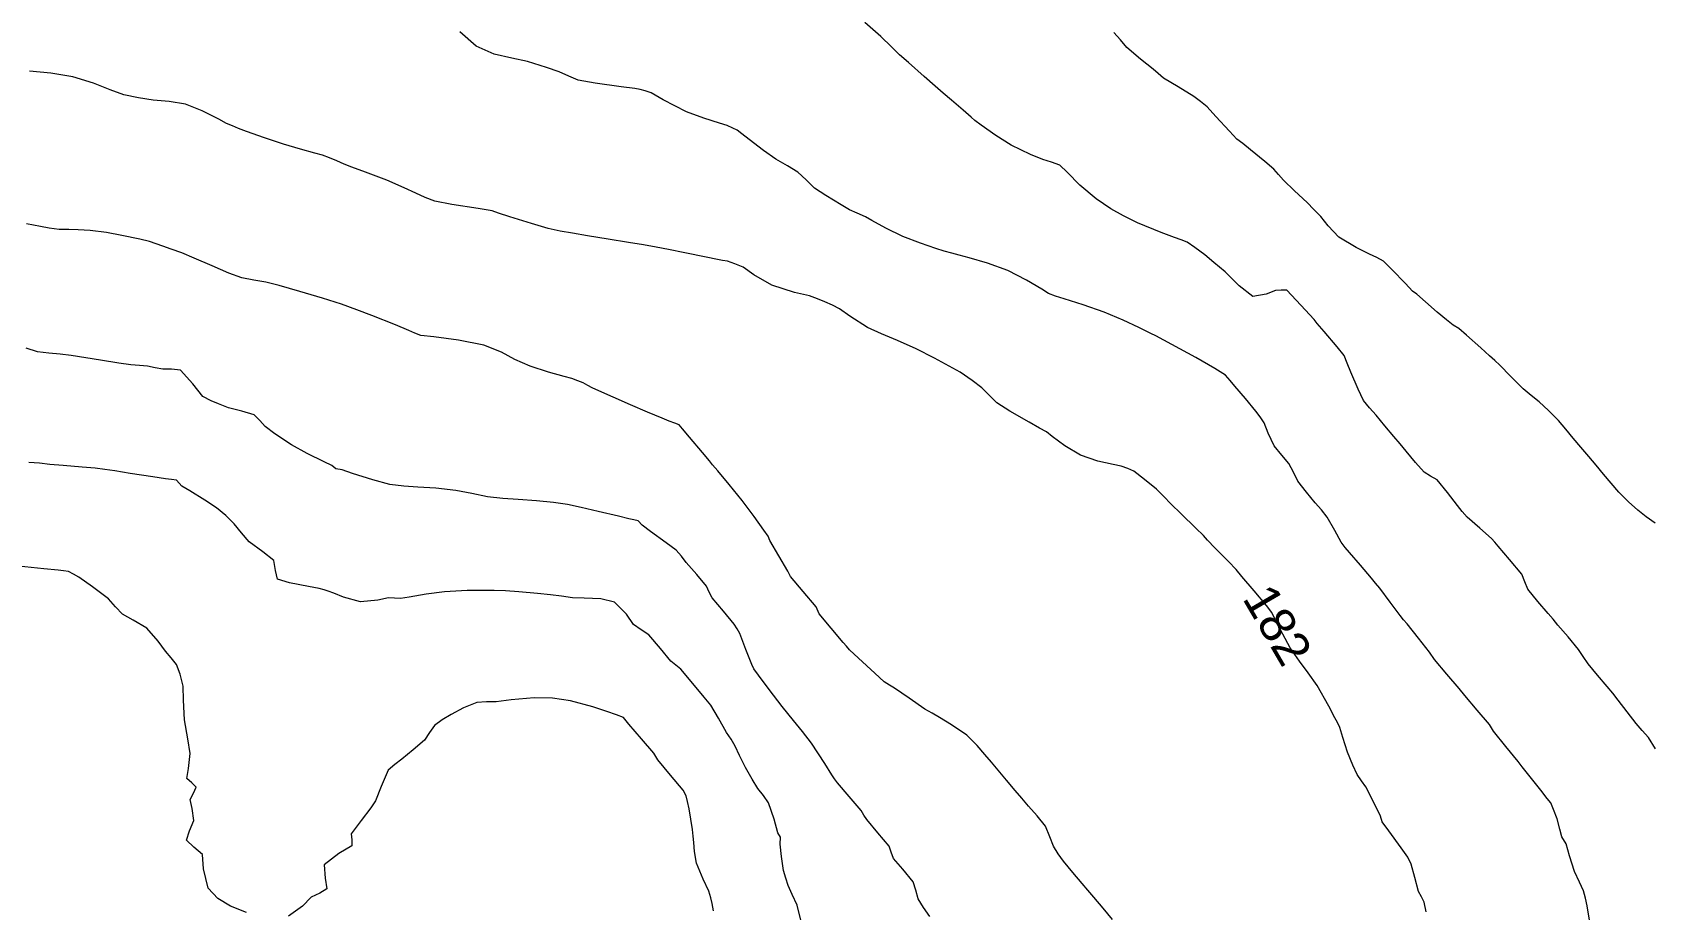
# Model space of a CAD drawing. Header units: metres. Extents: x 354768 to 355417, y 9249536 to 9250102.
# Drawn here: x 354942.66 to 354959.92, y 9249870.16 to 9249879.5 of the extents above; entities that cross this region are included whole.
import ezdxf
from ezdxf.enums import TextEntityAlignment as Align

# ---------------------------------------------------------------- set-up
doc = ezdxf.new("R2010")
doc.units = ezdxf.units.M
doc.header["$LTSCALE"] = 0.25
doc.layers.add('CURVAS', color=33, linetype='CONTINUOUS', lineweight=13, true_color=0xb08860)
doc.layers.add('CURVAS-TXT', color=33, linetype='CONTINUOUS', true_color=0x966e46)
doc.styles.get("Standard").update_dxf_attribs({"font": 'arial.ttf'})

# ---------------------------------------------------------------- blocks, each defined once
blk = doc.blocks.new('CURVAS_DE_NIVEL')
at = {"layer": 'CURVAS'}
for points in [[(354959.948, 9249871.87), (354959.871, 9249871.989), (354959.806, 9249872.064), (354959.74, 9249872.139), (354959.644, 9249872.264), (354959.55, 9249872.387), (354959.491, 9249872.46), (354959.432, 9249872.532), (354959.329, 9249872.653), (354959.228, 9249872.774), (354959.177, 9249872.851), (354959.125, 9249872.928), (354959.015, 9249873.06), (354958.908, 9249873.186), (354958.856, 9249873.248), (354958.803, 9249873.31), (354958.694, 9249873.437), (354958.586, 9249873.568), (354958.554, 9249873.647), (354958.522, 9249873.727), (354958.392, 9249873.884), (354958.27, 9249874.025), (354958.235, 9249874.068), (354958.199, 9249874.109), (354958.076, 9249874.218), (354957.942, 9249874.336), (354957.889, 9249874.397), (354957.838, 9249874.459), (354957.731, 9249874.597), (354957.621, 9249874.732), (354957.552, 9249874.772), (354957.482, 9249874.813), (354957.391, 9249874.918), (354957.292, 9249875.039), (354957.226, 9249875.117), (354957.16, 9249875.195), (354957.065, 9249875.308), (354956.97, 9249875.421), (354956.901, 9249875.498), (354956.838, 9249875.577), (354956.78, 9249875.7), (354956.703, 9249875.88), (354956.662, 9249875.977), (354956.632, 9249876.058), (354956.555, 9249876.149), (354956.418, 9249876.311), (354956.344, 9249876.399), (354956.31, 9249876.44), (354956.169, 9249876.594), (354956.019, 9249876.751), (354955.961, 9249876.754), (354955.901, 9249876.749), (354955.8, 9249876.71), (354955.658, 9249876.685), (354955.513, 9249876.798), (354955.362, 9249876.949), (354955.244, 9249877.048), (354955.145, 9249877.128), (354955.041, 9249877.207), (354954.96, 9249877.264), (354954.893, 9249877.29), (354954.824, 9249877.314), (354954.681, 9249877.365), (354954.43, 9249877.471), (354954.28, 9249877.544), (354954.145, 9249877.618), (354953.988, 9249877.724), (354953.817, 9249877.871), (354953.68, 9249878.008), (354953.603, 9249878.082), (354953.515, 9249878.115), (354953.423, 9249878.143), (354953.291, 9249878.196), (354953.083, 9249878.298), (354952.919, 9249878.401), (354952.766, 9249878.509), (354952.696, 9249878.56), (354952.658, 9249878.593), (354952.571, 9249878.669), (354952.447, 9249878.777), (354952.361, 9249878.851), (354952.275, 9249878.924), (354952.157, 9249879.028), (354951.989, 9249879.176), (354951.896, 9249879.259), (354951.853, 9249879.302), (354951.809, 9249879.345), (354951.697, 9249879.454), (354951.527, 9249879.602)], [(354959.245, 9249870.044), (354959.22, 9249870.197), (354959.202, 9249870.278), (354959.18, 9249870.358), (354959.137, 9249870.45), (354959.085, 9249870.563), (354959.032, 9249870.73), (354958.994, 9249870.856), (354958.948, 9249870.93), (354958.928, 9249871.013), (354958.9, 9249871.122), (354958.861, 9249871.223), (354958.831, 9249871.295), (354958.794, 9249871.341), (354958.724, 9249871.428), (354958.597, 9249871.587), (354958.526, 9249871.676), (354958.484, 9249871.734), (354958.353, 9249871.894), (354958.22, 9249872.057), (354958.177, 9249872.128), (354958.047, 9249872.282), (354957.916, 9249872.437), (354957.855, 9249872.511), (354957.724, 9249872.665), (354957.594, 9249872.82), (354957.538, 9249872.898), (354957.422, 9249873.047), (354957.302, 9249873.199), (354957.264, 9249873.244), (354957.227, 9249873.289), (354957.12, 9249873.432), (354957.01, 9249873.579), (354956.966, 9249873.632), (354956.921, 9249873.685), (354956.804, 9249873.823), (354956.688, 9249873.961), (354956.642, 9249874.014), (354956.598, 9249874.068), (354956.53, 9249874.194), (354956.451, 9249874.336), (354956.388, 9249874.414), (354956.322, 9249874.489), (354956.229, 9249874.6), (354956.137, 9249874.718), (354956.09, 9249874.813), (354956.043, 9249874.907), (354955.968, 9249874.994), (354955.886, 9249875.094), (354955.823, 9249875.231), (354955.779, 9249875.339), (354955.736, 9249875.403), (354955.689, 9249875.466), (354955.579, 9249875.598), (354955.467, 9249875.73), (354955.418, 9249875.79), (354955.367, 9249875.848), (354955.254, 9249875.919), (354955.052, 9249876.034), (354954.882, 9249876.128), (354954.71, 9249876.22), (354954.624, 9249876.266), (354954.573, 9249876.291), (354954.522, 9249876.315), (354954.445, 9249876.354), (354954.278, 9249876.433), (354954.076, 9249876.519), (354953.852, 9249876.597), (354953.648, 9249876.66), (354953.555, 9249876.687), (354953.482, 9249876.718), (354953.411, 9249876.764), (354953.249, 9249876.86), (354953.049, 9249876.961), (354952.833, 9249877.041), (354952.635, 9249877.098), (354952.53, 9249877.126), (354952.451, 9249877.147), (354952.372, 9249877.168), (354952.283, 9249877.196), (354952.117, 9249877.252), (354951.93, 9249877.325), (354951.749, 9249877.414), (354951.601, 9249877.495), (354951.533, 9249877.533), (354951.445, 9249877.571), (354951.362, 9249877.609), (354951.275, 9249877.66), (354951.111, 9249877.76), (354950.989, 9249877.84), (354950.902, 9249877.926), (354950.813, 9249878.01), (354950.702, 9249878.075), (354950.576, 9249878.146), (354950.446, 9249878.24), (354950.293, 9249878.357), (354950.216, 9249878.416), (354950.167, 9249878.456), (354950.119, 9249878.479), (354950.06, 9249878.505), (354949.979, 9249878.53), (354949.812, 9249878.583), (354949.626, 9249878.653), (354949.379, 9249878.779), (354949.249, 9249878.853), (354949.184, 9249878.874), (354949.131, 9249878.89), (354949.074, 9249878.9), (354948.929, 9249878.919), (354948.654, 9249878.958), (354948.472, 9249878.989), (354948.371, 9249879.03), (354948.271, 9249879.076), (354948.135, 9249879.122), (354947.931, 9249879.186), (354947.764, 9249879.224), (354947.577, 9249879.266), (354947.385, 9249879.352), (354947.21, 9249879.504)], [(354957.504, 9249870.134), (354957.482, 9249870.235), (354957.453, 9249870.293), (354957.424, 9249870.35), (354957.382, 9249870.5), (354957.344, 9249870.64), (354957.309, 9249870.715), (354957.237, 9249870.815), (354957.107, 9249870.995), (354957.037, 9249871.093), (354957.017, 9249871.151), (354956.945, 9249871.297), (354956.861, 9249871.463), (354956.815, 9249871.529), (354956.769, 9249871.596), (354956.724, 9249871.695), (354956.668, 9249871.834), (354956.618, 9249871.99), (354956.586, 9249872.096), (354956.56, 9249872.148), (354956.531, 9249872.2), (354956.468, 9249872.323), (354956.342, 9249872.544), (354956.249, 9249872.677), (354956.154, 9249872.801), (354956.056, 9249872.944), (354955.923, 9249873.19), (354955.859, 9249873.322), (354955.802, 9249873.396), (354955.672, 9249873.55), (354955.542, 9249873.704), (354955.481, 9249873.779), (354955.399, 9249873.863), (354955.254, 9249874.01), (354955.175, 9249874.09), (354955.133, 9249874.14), (354955.051, 9249874.22), (354954.894, 9249874.372), (354954.785, 9249874.478), (354954.709, 9249874.556), (354954.632, 9249874.633), (354954.504, 9249874.738), (354954.392, 9249874.824), (354954.325, 9249874.853), (354954.255, 9249874.878), (354954.169, 9249874.895), (354954.006, 9249874.933), (354953.822, 9249874.997), (354953.654, 9249875.096), (354953.521, 9249875.196), (354953.462, 9249875.245), (354953.386, 9249875.283), (354953.275, 9249875.346), (354953.07, 9249875.465), (354952.93, 9249875.553), (354952.85, 9249875.633), (354952.772, 9249875.714), (354952.67, 9249875.791), (354952.539, 9249875.878), (354952.425, 9249875.945), (354952.266, 9249876.03), (354952.071, 9249876.129), (354951.874, 9249876.217), (354951.704, 9249876.286), (354951.555, 9249876.356), (354951.367, 9249876.476), (354951.257, 9249876.553), (354951.18, 9249876.592), (354951.101, 9249876.627), (354951.02, 9249876.66), (354950.935, 9249876.692), (354950.775, 9249876.729), (354950.536, 9249876.805), (354950.343, 9249876.917), (354950.23, 9249876.996), (354950.139, 9249877.034), (354950.064, 9249877.061), (354950.009, 9249877.07), (354949.955, 9249877.079), (354949.834, 9249877.103), (354949.608, 9249877.149), (354949.435, 9249877.184), (354949.302, 9249877.21), (354949.169, 9249877.235), (354949.007, 9249877.261), (354948.791, 9249877.296), (354948.573, 9249877.331), (354948.411, 9249877.358), (354948.281, 9249877.382), (354948.151, 9249877.41), (354947.976, 9249877.462), (354947.744, 9249877.534), (354947.624, 9249877.572), (354947.556, 9249877.597), (354947.408, 9249877.621), (354947.128, 9249877.666), (354946.944, 9249877.7), (354946.843, 9249877.74), (354946.744, 9249877.785), (354946.62, 9249877.842), (354946.433, 9249877.924), (354946.208, 9249878.008), (354946.06, 9249878.061), (354945.98, 9249878.095), (354945.902, 9249878.13), (354945.825, 9249878.161), (354945.748, 9249878.191), (354945.666, 9249878.213), (354945.515, 9249878.253), (354945.335, 9249878.306), (354945.131, 9249878.375), (354944.941, 9249878.443), (354944.854, 9249878.475), (354944.792, 9249878.502), (354944.726, 9249878.529), (354944.643, 9249878.574), (354944.467, 9249878.663), (354944.291, 9249878.734), (354944.114, 9249878.763), (354943.946, 9249878.776), (354943.788, 9249878.799), (354943.633, 9249878.833), (354943.489, 9249878.886), (354943.311, 9249878.958), (354943.089, 9249879.023), (354942.854, 9249879.064), (354942.627, 9249879.083)], [(354954.163, 9249870.053), (354954.064, 9249870.172), (354953.964, 9249870.29), (354953.902, 9249870.363), (354953.841, 9249870.436), (354953.741, 9249870.553), (354953.641, 9249870.673), (354953.586, 9249870.75), (354953.535, 9249870.831), (354953.497, 9249870.931), (354953.449, 9249871.044), (354953.36, 9249871.156), (354953.267, 9249871.259), (354953.197, 9249871.343), (354953.127, 9249871.426), (354953.036, 9249871.534), (354952.945, 9249871.642), (354952.875, 9249871.726), (354952.804, 9249871.808), (354952.722, 9249871.904), (354952.611, 9249872.014), (354952.449, 9249872.126), (354952.321, 9249872.204), (354952.243, 9249872.248), (354952.165, 9249872.292), (354951.996, 9249872.407), (354951.841, 9249872.513), (354951.787, 9249872.547), (354951.733, 9249872.582), (354951.631, 9249872.674), (354951.459, 9249872.833), (354951.362, 9249872.923), (354951.329, 9249872.962), (354951.296, 9249873.001), (354951.166, 9249873.155), (354951.04, 9249873.305), (354951.006, 9249873.381), (354950.87, 9249873.543), (354950.735, 9249873.702), (354950.705, 9249873.761), (354950.61, 9249873.925), (354950.515, 9249874.086), (354950.495, 9249874.134), (354950.451, 9249874.197), (354950.347, 9249874.342), (354950.219, 9249874.513), (354950.081, 9249874.684), (354949.959, 9249874.83), (354949.904, 9249874.894), (354949.87, 9249874.935), (354949.795, 9249875.024), (354949.657, 9249875.187), (354949.582, 9249875.277), (354949.548, 9249875.317), (354949.5, 9249875.337), (354949.442, 9249875.359), (354949.368, 9249875.39), (354949.212, 9249875.455), (354949.028, 9249875.533), (354948.844, 9249875.613), (354948.692, 9249875.681), (354948.62, 9249875.713), (354948.574, 9249875.739), (354948.527, 9249875.765), (354948.469, 9249875.788), (354948.406, 9249875.812), (354948.324, 9249875.833), (354948.157, 9249875.878), (354947.961, 9249875.942), (354947.798, 9249876.016), (354947.654, 9249876.094), (354947.468, 9249876.166), (354947.199, 9249876.222), (354946.933, 9249876.255), (354946.798, 9249876.27), (354946.733, 9249876.296), (354946.667, 9249876.324), (354946.528, 9249876.382), (354946.276, 9249876.483), (354946.114, 9249876.544), (354945.952, 9249876.602), (354945.75, 9249876.668), (354945.507, 9249876.74), (354945.287, 9249876.801), (354945.144, 9249876.837), (354945.016, 9249876.858), (354944.888, 9249876.883), (354944.751, 9249876.934), (354944.574, 9249877.011), (354944.381, 9249877.094), (354944.249, 9249877.15), (354944.137, 9249877.19), (354944.048, 9249877.221), (354943.978, 9249877.246), (354943.908, 9249877.27), (354943.802, 9249877.295), (354943.613, 9249877.336), (354943.447, 9249877.368), (354943.273, 9249877.388), (354943.148, 9249877.396), (354943.046, 9249877.397), (354942.945, 9249877.399), (354942.836, 9249877.414), (354942.745, 9249877.43), (354942.67, 9249877.446), (354942.595, 9249877.46)], [(354959.942, 9249874.27), (354959.849, 9249874.34), (354959.757, 9249874.409), (354959.659, 9249874.499), (354959.558, 9249874.6), (354959.473, 9249874.699), (354959.393, 9249874.795), (354959.314, 9249874.889), (354959.235, 9249874.983), (354959.153, 9249875.08), (354959.071, 9249875.178), (354958.993, 9249875.272), (354958.913, 9249875.365), (354958.807, 9249875.47), (354958.706, 9249875.563), (354958.621, 9249875.632), (354958.536, 9249875.701), (354958.402, 9249875.836), (354958.288, 9249875.954), (354958.234, 9249876.005), (354958.18, 9249876.054), (354958.086, 9249876.138), (354957.935, 9249876.273), (354957.852, 9249876.346), (354957.791, 9249876.381), (354957.722, 9249876.435), (354957.621, 9249876.517), (354957.496, 9249876.627), (354957.404, 9249876.709), (354957.358, 9249876.743), (354957.283, 9249876.822), (354957.14, 9249876.971), (354957.048, 9249877.063), (354956.977, 9249877.101), (354956.902, 9249877.137), (354956.759, 9249877.207), (354956.574, 9249877.316), (354956.46, 9249877.436), (354956.382, 9249877.536), (354956.309, 9249877.611), (354956.235, 9249877.685), (354956.103, 9249877.811), (354955.985, 9249877.924), (354955.933, 9249877.983), (354955.881, 9249878.041), (354955.787, 9249878.121), (354955.634, 9249878.248), (354955.55, 9249878.316), (354955.487, 9249878.362), (354955.409, 9249878.447), (354955.265, 9249878.603), (354955.17, 9249878.704), (354955.102, 9249878.761), (354955.03, 9249878.816), (354954.863, 9249878.916), (354954.705, 9249879.011), (354954.65, 9249879.059), (354954.596, 9249879.107), (354954.463, 9249879.213), (354954.315, 9249879.336), (354954.247, 9249879.417), (354954.179, 9249879.498)], [(354952.218, 9249870.084), (354952.149, 9249870.181), (354952.093, 9249870.27), (354952.067, 9249870.363), (354952.04, 9249870.454), (354951.931, 9249870.586), (354951.83, 9249870.702), (354951.807, 9249870.767), (354951.785, 9249870.831), (354951.664, 9249870.976), (354951.545, 9249871.115), (354951.515, 9249871.163), (354951.485, 9249871.211), (354951.36, 9249871.361), (354951.235, 9249871.508), (354951.204, 9249871.55), (354951.173, 9249871.593), (354951.101, 9249871.711), (354950.958, 9249871.928), (354950.861, 9249872.055), (354950.764, 9249872.172), (354950.645, 9249872.319), (354950.507, 9249872.5), (354950.393, 9249872.653), (354950.344, 9249872.719), (354950.321, 9249872.765), (354950.259, 9249872.926), (354950.193, 9249873.096), (354950.165, 9249873.147), (354950.135, 9249873.197), (354950.019, 9249873.333), (354949.9, 9249873.475), (354949.869, 9249873.538), (354949.838, 9249873.6), (354949.735, 9249873.724), (354949.624, 9249873.854), (354949.571, 9249873.919), (354949.516, 9249873.983), (354949.41, 9249874.062), (354949.242, 9249874.184), (354949.153, 9249874.249), (354949.112, 9249874.297), (354949.066, 9249874.307), (354949.012, 9249874.319), (354948.9, 9249874.346), (354948.685, 9249874.397), (354948.505, 9249874.439), (354948.358, 9249874.469), (354948.211, 9249874.493), (354948.03, 9249874.511), (354947.832, 9249874.525), (354947.669, 9249874.536), (354947.506, 9249874.553), (354947.341, 9249874.587), (354947.17, 9249874.621), (354946.956, 9249874.643), (354946.766, 9249874.656), (354946.615, 9249874.665), (354946.467, 9249874.683), (354946.285, 9249874.733), (354946.067, 9249874.802), (354945.958, 9249874.838), (354945.891, 9249874.851), (354945.849, 9249874.885), (354945.765, 9249874.926), (354945.586, 9249875.015), (354945.418, 9249875.106), (354945.242, 9249875.223), (354945.14, 9249875.3), (354945.081, 9249875.365), (354945.02, 9249875.425), (354944.889, 9249875.464), (354944.746, 9249875.5), (354944.641, 9249875.541), (354944.564, 9249875.574), (354944.475, 9249875.619), (354944.367, 9249875.755), (354944.237, 9249875.9), (354944.141, 9249875.912), (354944.048, 9249875.913), (354943.967, 9249875.927), (354943.885, 9249875.942), (354943.798, 9249875.95), (354943.706, 9249875.959), (354943.581, 9249875.977), (354943.385, 9249876.008), (354943.229, 9249876.032), (354943.071, 9249876.056), (354942.956, 9249876.072), (354942.834, 9249876.082), (354942.713, 9249876.096), (354942.593, 9249876.135)], [(354950.848, 9249870.03), (354950.803, 9249870.205), (354950.753, 9249870.319), (354950.71, 9249870.412), (354950.683, 9249870.491), (354950.66, 9249870.572), (354950.639, 9249870.723), (354950.625, 9249870.853), (354950.628, 9249870.929), (354950.6, 9249870.973), (354950.558, 9249871.119), (354950.501, 9249871.295), (354950.445, 9249871.372), (354950.386, 9249871.447), (354950.326, 9249871.546), (354950.255, 9249871.671), (354950.192, 9249871.799), (354950.145, 9249871.898), (354950.1, 9249871.97), (354950.053, 9249872.043), (354949.965, 9249872.196), (354949.886, 9249872.333), (354949.85, 9249872.376), (354949.814, 9249872.418), (354949.692, 9249872.565), (354949.565, 9249872.716), (354949.513, 9249872.76), (354949.46, 9249872.803), (354949.35, 9249872.937), (354949.224, 9249873.083), (354949.143, 9249873.137), (354949.061, 9249873.192), (354948.986, 9249873.302), (354948.859, 9249873.429), (354948.712, 9249873.465), (354948.537, 9249873.474), (354948.412, 9249873.478), (354948.296, 9249873.494), (354948.179, 9249873.51), (354948.039, 9249873.523), (354947.841, 9249873.54), (354947.697, 9249873.551), (354947.576, 9249873.553), (354947.454, 9249873.553), (354947.289, 9249873.553), (354947.05, 9249873.542), (354946.854, 9249873.517), (354946.671, 9249873.485), (354946.579, 9249873.469), (354946.515, 9249873.473), (354946.451, 9249873.477), (354946.339, 9249873.451), (354946.155, 9249873.433), (354945.972, 9249873.483), (354945.871, 9249873.526), (354945.81, 9249873.547), (354945.765, 9249873.561), (354945.713, 9249873.577), (354945.6, 9249873.596), (354945.397, 9249873.635), (354945.271, 9249873.674), (354945.249, 9249873.769), (354945.232, 9249873.873), (354945.113, 9249873.968), (354944.968, 9249874.073), (354944.887, 9249874.168), (354944.808, 9249874.264), (354944.718, 9249874.352), (354944.62, 9249874.434), (354944.497, 9249874.516), (354944.336, 9249874.615), (354944.252, 9249874.666), (354944.194, 9249874.729), (354944.14, 9249874.736), (354944.077, 9249874.742), (354943.942, 9249874.764), (354943.699, 9249874.802), (354943.537, 9249874.828), (354943.432, 9249874.843), (354943.326, 9249874.857), (354943.189, 9249874.869), (354942.985, 9249874.886), (354942.844, 9249874.898), (354942.733, 9249874.91), (354942.622, 9249874.917)], [(354949.915, 9249870.143), (354949.899, 9249870.221), (354949.885, 9249870.283), (354949.864, 9249870.352), (354949.803, 9249870.481), (354949.731, 9249870.651), (354949.712, 9249870.775), (354949.704, 9249870.871), (354949.696, 9249870.94), (354949.689, 9249871.009), (354949.672, 9249871.119), (354949.653, 9249871.23), (354949.637, 9249871.308), (354949.622, 9249871.37), (354949.59, 9249871.43), (354949.456, 9249871.589), (354949.32, 9249871.751), (354949.279, 9249871.822), (354949.147, 9249871.976), (354949.013, 9249872.131), (354948.954, 9249872.202), (354948.88, 9249872.231), (354948.779, 9249872.268), (354948.63, 9249872.317), (354948.389, 9249872.379), (354948.197, 9249872.407), (354948.003, 9249872.411), (354947.76, 9249872.39), (354947.6, 9249872.368), (354947.494, 9249872.369), (354947.391, 9249872.363), (354947.252, 9249872.304), (354947.118, 9249872.233), (354947.024, 9249872.177), (354946.943, 9249872.118), (354946.889, 9249872.041), (354946.836, 9249871.962), (354946.716, 9249871.858), (354946.593, 9249871.757), (354946.518, 9249871.701), (354946.449, 9249871.64), (354946.373, 9249871.468), (354946.312, 9249871.315), (354946.262, 9249871.24), (354946.159, 9249871.106), (354946.056, 9249870.964), (354946.06, 9249870.899), (354946.062, 9249870.836), (354945.924, 9249870.754), (354945.768, 9249870.634), (354945.776, 9249870.493), (354945.794, 9249870.378), (354945.719, 9249870.331), (354945.628, 9249870.291), (354945.537, 9249870.193), (354945.386, 9249870.086)], [(354944.939, 9249870.125), (354944.77, 9249870.192), (354944.633, 9249870.276), (354944.532, 9249870.384), (354944.482, 9249870.59), (354944.47, 9249870.744), (354944.379, 9249870.821), (354944.302, 9249870.896), (354944.334, 9249870.997), (354944.38, 9249871.107), (354944.36, 9249871.232), (354944.339, 9249871.329), (354944.374, 9249871.397), (354944.403, 9249871.46), (354944.356, 9249871.506), (354944.305, 9249871.552), (354944.32, 9249871.658), (354944.338, 9249871.82), (354944.313, 9249871.975), (354944.278, 9249872.177), (354944.27, 9249872.388), (354944.265, 9249872.536), (354944.232, 9249872.665), (354944.193, 9249872.766), (354944.137, 9249872.838), (354944.076, 9249872.907), (354943.999, 9249873.015), (354943.877, 9249873.153), (354943.733, 9249873.24), (354943.618, 9249873.301), (354943.544, 9249873.382), (354943.471, 9249873.465), (354943.3, 9249873.592), (354943.152, 9249873.695), (354943.096, 9249873.729), (354943.043, 9249873.758), (354942.989, 9249873.765), (354942.935, 9249873.77), (354942.782, 9249873.786), (354942.51, 9249873.814)]]:
    blk.add_lwpolyline(points, dxfattribs=at)
at = {"layer": 'CURVAS-TXT'}
blk.add_text('182', height=0.375, rotation=-59.6861, dxfattribs=at).set_placement((354955.923, 9249873.19), align=Align.MIDDLE_CENTER)

msp = doc.modelspace()

# ---------------------------------------------------------------- block references
at = {"layer": 'CURVAS'}
msp.add_blockref('CURVAS_DE_NIVEL', (0, 0), dxfattribs=at)

doc.saveas('drawing.dxf')
